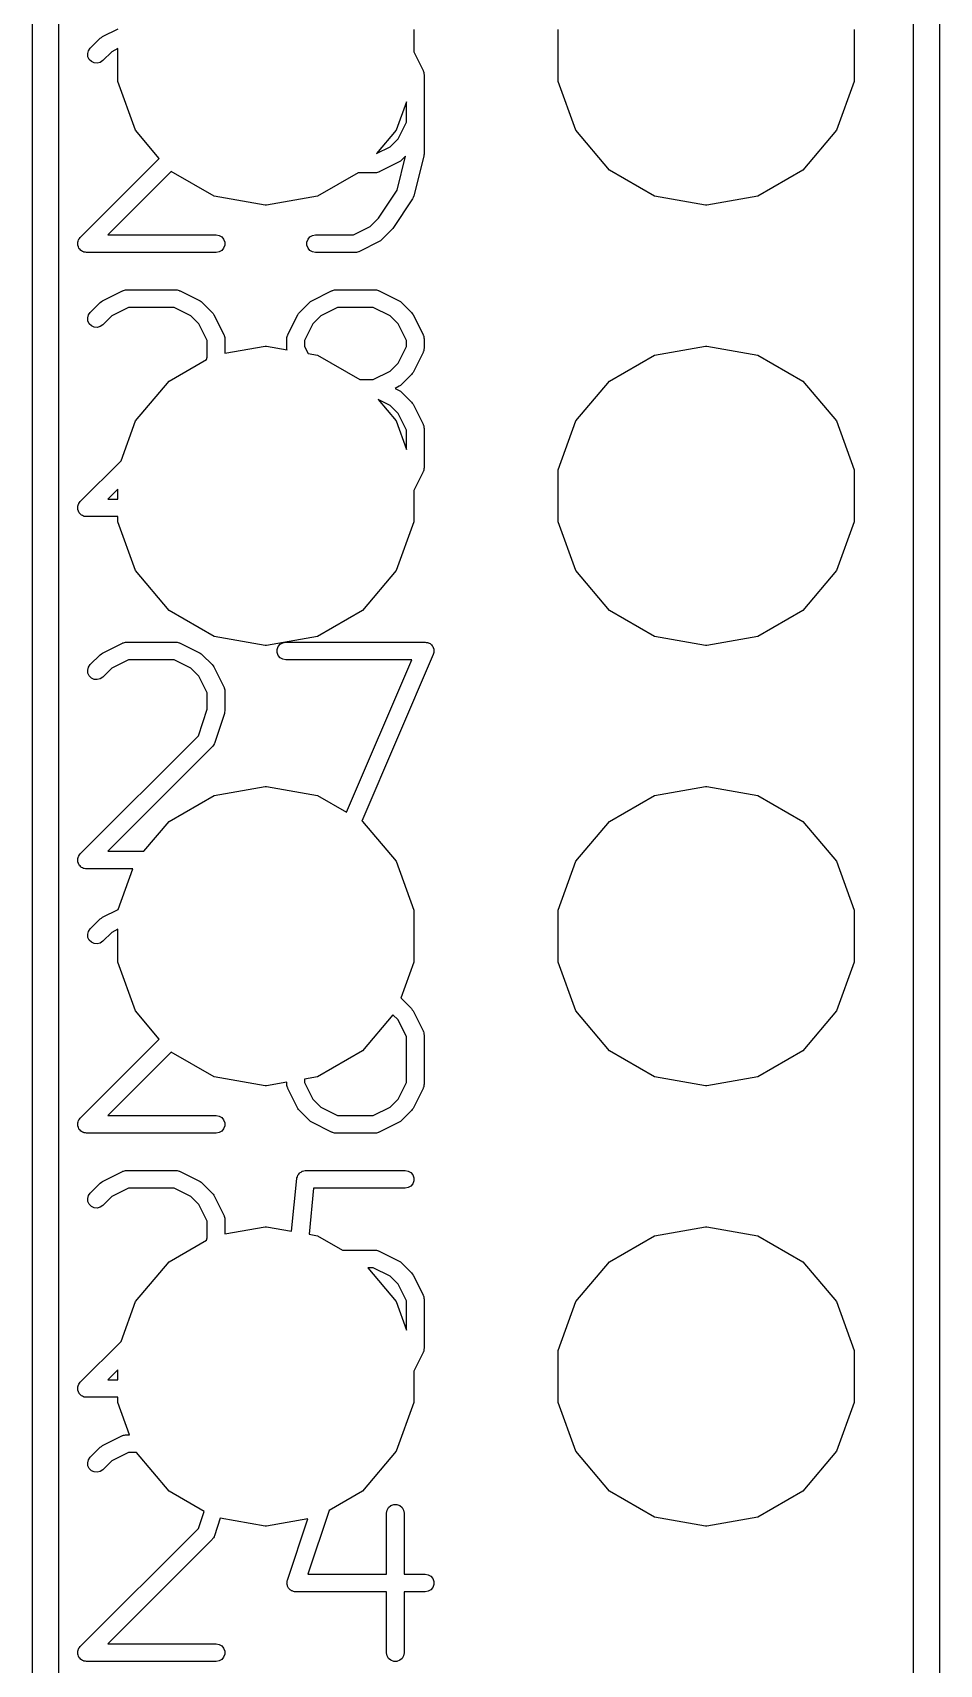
# Model space of a CAD drawing. Extents: x -2.2 to 86.5, y -78.6 to 9.2.
# Drawn here: x 70.79 to 76.02, y -55.51 to -46.1 of the extents above; entities that cross this region are included whole.
import ezdxf

# ---------------------------------------------------------------- set-up
doc = ezdxf.new("R2010")
doc.units = 0
doc.header["$MEASUREMENT"] = 0
doc.layers.add('BLACK', color=7, linetype='CONTINUOUS')

msp = doc.modelspace()

# ---------------------------------------------------------------- linework, layer by layer
at = {"layer": 'Black'}
for p, q in [((76.021, -42.418), (76.021, -62.738)), ((75.871, -62.663), (75.871, -42.493)), ((70.791, -62.738), (70.791, -44.958)), ((70.941, -45.033), (70.941, -62.663)), ((71.1875, -46.1239), (71.194, -46.1191)), ((71.194, -46.1191), (71.2836, -46.0743)), ((72.9898, -46.078), (72.9898, -46.2072)), ((73.8222, -46.378), (73.8222, -46.078)), ((75.5298, -46.078), (75.5298, -46.378)), ((71.1087, -46.2175), (71.1133, -46.2005)), ((71.1133, -46.2005), (71.1234, -46.186)), ((71.1234, -46.186), (71.1808, -46.1286)), ((71.1808, -46.1286), (71.1875, -46.1239)), ((71.2469, -46.2062), (71.1952, -46.2579)), ((71.2822, -46.1886), (71.2469, -46.2062)), ((71.2822, -46.378), (71.2822, -46.1886)), ((72.9898, -46.2072), (73.0432, -46.3141)), ((71.1102, -46.2351), (71.1087, -46.2175)), ((71.1177, -46.2511), (71.1102, -46.2351)), ((71.1302, -46.2636), (71.1177, -46.2511)), ((71.1462, -46.271), (71.1302, -46.2636)), ((71.1637, -46.2726), (71.1462, -46.271)), ((71.1808, -46.268), (71.1637, -46.2726)), ((71.1952, -46.2579), (71.1808, -46.268)), ((71.3848, -46.6598), (71.2822, -46.378)), ((73.0432, -46.3141), (73.0441, -46.3169)), ((73.0441, -46.3169), (73.0455, -46.3195)), ((73.0455, -46.3195), (73.0466, -46.3253)), ((73.0466, -46.3253), (73.0483, -46.331)), ((73.0483, -46.331), (73.0481, -46.334)), ((73.0481, -46.334), (73.0486, -46.3369)), ((73.0486, -46.3369), (73.0486, -46.7965)), ((73.9248, -46.6598), (73.8222, -46.378)), ((75.5298, -46.378), (75.4272, -46.6598)), ((72.947, -46.4955), (72.8872, -46.6598)), ((72.947, -46.6121), (72.947, -46.4955)), ((71.5212, -46.8224), (71.3848, -46.6598)), ((72.8872, -46.6598), (72.7748, -46.7937)), ((72.8986, -46.7089), (72.947, -46.6121)), ((74.1176, -46.8896), (73.9248, -46.6598)), ((75.4272, -46.6598), (75.2344, -46.8896)), ((72.7748, -46.7937), (72.8528, -46.7547)), ((72.8528, -46.7547), (72.8986, -46.7089)), ((71.0659, -47.2776), (71.5212, -46.8224)), ((72.9056, -46.8419), (72.7907, -46.8994)), ((72.8932, -47.0054), (72.9423, -46.8089)), ((72.9121, -46.8371), (72.9056, -46.8419)), ((72.9188, -46.8324), (72.9121, -46.8371)), ((72.9423, -46.8089), (72.9188, -46.8324)), ((73.0471, -46.8088), (72.9896, -47.0386)), ((73.0475, -46.8026), (73.0471, -46.8088)), ((73.0486, -46.7965), (73.0475, -46.8026)), ((71.5903, -46.8969), (71.2245, -47.2627)), ((71.8373, -47.0395), (71.5903, -46.8969)), ((72.6681, -46.9047), (72.4347, -47.0395)), ((72.768, -46.9047), (72.6681, -46.9047)), ((72.7709, -46.9042), (72.768, -46.9047)), ((72.7738, -46.9044), (72.7709, -46.9042)), ((72.7795, -46.9027), (72.7738, -46.9044)), ((72.7854, -46.9017), (72.7795, -46.9027)), ((72.7879, -46.9002), (72.7854, -46.9017)), ((72.7907, -46.8994), (72.7879, -46.9002)), ((74.3773, -47.0395), (74.1176, -46.8896)), ((75.2344, -46.8896), (74.9747, -47.0395)), ((72.1327, -47.0916), (71.8373, -47.0395)), ((72.4347, -47.0395), (72.1393, -47.0916)), ((72.786, -47.1663), (72.8932, -47.0054)), ((72.9826, -47.0545), (72.8677, -47.2268)), ((72.9861, -47.0466), (72.9826, -47.0545)), ((72.9896, -47.0386), (72.9861, -47.0466)), ((74.6727, -47.0916), (74.3773, -47.0395)), ((74.9747, -47.0395), (74.6793, -47.0916)), ((72.1393, -47.0916), (72.1327, -47.0916)), ((74.6793, -47.0916), (74.6727, -47.0916)), ((72.6411, -47.2627), (72.7379, -47.2143)), ((72.7379, -47.2143), (72.786, -47.1663)), ((72.8614, -47.2346), (72.8039, -47.292)), ((72.8642, -47.2305), (72.8614, -47.2346)), ((72.8677, -47.2268), (72.8642, -47.2305)), ((71.0512, -47.3091), (71.0518, -47.307)), ((71.0518, -47.3157), (71.0512, -47.3091)), ((71.0518, -47.3047), (71.0541, -47.2985)), ((71.0518, -47.307), (71.0518, -47.3047)), ((71.0518, -47.3224), (71.0518, -47.3157)), ((71.0526, -47.3245), (71.0518, -47.3224)), ((71.0528, -47.3267), (71.0526, -47.3245)), ((71.0556, -47.3327), (71.0528, -47.3267)), ((71.0541, -47.2985), (71.0558, -47.2921)), ((71.0579, -47.3389), (71.0556, -47.3327)), ((71.0558, -47.2921), (71.0571, -47.2903)), ((71.0571, -47.2903), (71.0579, -47.2881)), ((71.0579, -47.2881), (71.0621, -47.2831)), ((71.0593, -47.3407), (71.0579, -47.3389)), ((71.0602, -47.3427), (71.0593, -47.3407)), ((71.0649, -47.3474), (71.0602, -47.3427)), ((71.0621, -47.2831), (71.0659, -47.2776)), ((71.2245, -47.2627), (71.8487, -47.2627)), ((71.8487, -47.2627), (71.8661, -47.2658)), ((71.8661, -47.2658), (71.8814, -47.2746)), ((71.8814, -47.2746), (71.8927, -47.2881)), ((71.8927, -47.3389), (71.8814, -47.3525)), ((71.8927, -47.2881), (71.8988, -47.3047)), ((71.8988, -47.3224), (71.8927, -47.3389)), ((71.8988, -47.3047), (71.8988, -47.3224)), ((72.3732, -47.3047), (72.3793, -47.2881)), ((72.3732, -47.3224), (72.3732, -47.3047)), ((72.3793, -47.3389), (72.3732, -47.3224)), ((72.3793, -47.2881), (72.3906, -47.2746)), ((72.3906, -47.3525), (72.3793, -47.3389)), ((72.3906, -47.2746), (72.4059, -47.2658)), ((72.4059, -47.2658), (72.4233, -47.2627)), ((72.4233, -47.2627), (72.6411, -47.2627)), ((72.7907, -47.3015), (72.6758, -47.359)), ((72.7972, -47.2967), (72.7907, -47.3015)), ((72.8039, -47.292), (72.7972, -47.2967)), ((71.0692, -47.3525), (71.0649, -47.3474)), ((71.0711, -47.3536), (71.0692, -47.3525)), ((71.0727, -47.3552), (71.0711, -47.3536)), ((71.0787, -47.358), (71.0727, -47.3552)), ((71.0845, -47.3613), (71.0787, -47.358)), ((71.0867, -47.3617), (71.0845, -47.3613)), ((71.0887, -47.3626), (71.0867, -47.3617)), ((71.0953, -47.3632), (71.0887, -47.3626)), ((71.1019, -47.3643), (71.0953, -47.3632)), ((71.8487, -47.3643), (71.1019, -47.3643)), ((71.8661, -47.3613), (71.8487, -47.3643)), ((71.8814, -47.3525), (71.8661, -47.3613)), ((72.4059, -47.3613), (72.3906, -47.3525)), ((72.4233, -47.3643), (72.4059, -47.3613)), ((72.6531, -47.3643), (72.4233, -47.3643)), ((72.656, -47.3638), (72.6531, -47.3643)), ((72.6589, -47.364), (72.656, -47.3638)), ((72.6646, -47.3623), (72.6589, -47.364)), ((72.6704, -47.3613), (72.6646, -47.3623)), ((72.673, -47.3598), (72.6704, -47.3613)), ((72.6758, -47.359), (72.673, -47.3598)), ((71.194, -47.6431), (71.3089, -47.5856)), ((71.3089, -47.5856), (71.3118, -47.5848)), ((71.3118, -47.5848), (71.3143, -47.5833)), ((71.3143, -47.5833), (71.3202, -47.5823)), ((71.3202, -47.5823), (71.3259, -47.5806)), ((71.3259, -47.5806), (71.3288, -47.5808)), ((71.3288, -47.5808), (71.3317, -47.5802)), ((71.3317, -47.5802), (71.6189, -47.5802)), ((71.6189, -47.5802), (71.6218, -47.5808)), ((71.6218, -47.5808), (71.6247, -47.5806)), ((71.6247, -47.5806), (71.6304, -47.5823)), ((71.6304, -47.5823), (71.6363, -47.5833)), ((71.6363, -47.5833), (71.6388, -47.5848)), ((71.6388, -47.5848), (71.6416, -47.5856)), ((71.6416, -47.5856), (71.7566, -47.6431)), ((72.4005, -47.6431), (72.5154, -47.5856)), ((72.5154, -47.5856), (72.5183, -47.5848)), ((72.5183, -47.5848), (72.5208, -47.5833)), ((72.5208, -47.5833), (72.5267, -47.5823)), ((72.5267, -47.5823), (72.5324, -47.5806)), ((72.5324, -47.5806), (72.5353, -47.5808)), ((72.5353, -47.5808), (72.5382, -47.5802)), ((72.5382, -47.5802), (72.768, -47.5802)), ((72.768, -47.5802), (72.7709, -47.5808)), ((72.7709, -47.5808), (72.7738, -47.5806)), ((72.7738, -47.5806), (72.7795, -47.5823)), ((72.7795, -47.5823), (72.7854, -47.5833)), ((72.7854, -47.5833), (72.7879, -47.5848)), ((72.7879, -47.5848), (72.7907, -47.5856)), ((72.7907, -47.5856), (72.9056, -47.6431)), ((71.1133, -47.7245), (71.1234, -47.71)), ((71.1234, -47.71), (71.1808, -47.6526)), ((71.1808, -47.6526), (71.1875, -47.6479)), ((71.1875, -47.6479), (71.194, -47.6431)), ((71.3437, -47.6818), (71.2469, -47.7302)), ((71.6069, -47.6818), (71.3437, -47.6818)), ((71.7037, -47.7302), (71.6069, -47.6818)), ((71.7566, -47.6431), (71.7631, -47.6479)), ((71.7631, -47.6479), (71.7698, -47.6526)), ((71.7698, -47.6526), (71.8272, -47.71)), ((71.8272, -47.71), (71.8319, -47.7167)), ((71.8319, -47.7167), (71.8367, -47.7232)), ((72.3204, -47.7232), (72.3252, -47.7167)), ((72.3252, -47.7167), (72.3299, -47.71)), ((72.3299, -47.71), (72.3873, -47.6526)), ((72.3873, -47.6526), (72.394, -47.6479)), ((72.394, -47.6479), (72.4005, -47.6431)), ((72.5502, -47.6818), (72.4534, -47.7302)), ((72.756, -47.6818), (72.5502, -47.6818)), ((72.8528, -47.7302), (72.756, -47.6818)), ((72.9056, -47.6431), (72.9121, -47.6479)), ((72.9121, -47.6479), (72.9188, -47.6526)), ((72.9188, -47.6526), (72.9763, -47.71)), ((72.9763, -47.71), (72.9809, -47.7167)), ((72.9809, -47.7167), (72.9858, -47.7232)), ((71.1087, -47.7415), (71.1133, -47.7245)), ((71.1102, -47.7591), (71.1087, -47.7415)), ((71.1177, -47.7751), (71.1102, -47.7591)), ((71.1302, -47.7876), (71.1177, -47.7751)), ((71.1462, -47.795), (71.1302, -47.7876)), ((71.1637, -47.7966), (71.1462, -47.795)), ((71.1808, -47.792), (71.1637, -47.7966)), ((71.1952, -47.7819), (71.1808, -47.792)), ((71.2469, -47.7302), (71.1952, -47.7819)), ((71.7495, -47.776), (71.7037, -47.7302)), ((71.7979, -47.8728), (71.7495, -47.776)), ((71.8367, -47.7232), (71.8942, -47.8381)), ((72.2629, -47.8381), (72.3204, -47.7232)), ((72.4076, -47.776), (72.3592, -47.8728)), ((72.4534, -47.7302), (72.4076, -47.776)), ((72.8986, -47.776), (72.8528, -47.7302)), ((72.947, -47.8728), (72.8986, -47.776)), ((72.9858, -47.7232), (73.0432, -47.8381)), ((71.7979, -47.9675), (71.7979, -47.8728)), ((71.8942, -47.8381), (71.895, -47.8409)), ((71.895, -47.8409), (71.8965, -47.8435)), ((71.8965, -47.8435), (71.8975, -47.8493)), ((71.8975, -47.8493), (71.8992, -47.855)), ((71.8992, -47.855), (71.899, -47.858)), ((71.899, -47.858), (71.8995, -47.8609)), ((71.8995, -47.8609), (71.8995, -47.9455)), ((71.8995, -47.9455), (72.1327, -47.9044)), ((72.1327, -47.9044), (72.1393, -47.9044)), ((72.1393, -47.9044), (72.2583, -47.9254)), ((72.2576, -47.8609), (72.2581, -47.858)), ((72.2576, -47.9183), (72.2576, -47.8609)), ((72.2579, -47.855), (72.2596, -47.8493)), ((72.2581, -47.858), (72.2579, -47.855)), ((72.2596, -47.8493), (72.2606, -47.8435)), ((72.2606, -47.8435), (72.2621, -47.8409)), ((72.2621, -47.8409), (72.2629, -47.8381)), ((72.3592, -47.8728), (72.3592, -47.9063)), ((72.3592, -47.9063), (72.3794, -47.9467)), ((72.8986, -48.0031), (72.947, -47.9063)), ((72.947, -47.9063), (72.947, -47.8728)), ((73.0432, -47.8381), (73.0441, -47.8409)), ((73.0441, -47.8409), (73.0455, -47.8435)), ((73.0455, -47.8435), (73.0466, -47.8493)), ((73.0466, -47.8493), (73.0483, -47.855)), ((73.0483, -47.855), (73.0481, -47.858)), ((73.0481, -47.858), (73.0486, -47.8609)), ((73.0486, -47.8609), (73.0486, -47.9183)), ((74.3773, -47.9565), (74.6727, -47.9044)), ((74.6727, -47.9044), (74.6793, -47.9044)), ((74.6793, -47.9044), (74.9747, -47.9565)), ((71.5776, -48.1064), (71.7931, -47.982)), ((71.7931, -47.982), (71.7979, -47.9675)), ((72.2581, -47.9212), (72.2576, -47.9183)), ((72.2579, -47.9241), (72.2581, -47.9212)), ((72.2583, -47.9254), (72.2579, -47.9241)), ((72.3794, -47.9467), (72.4347, -47.9565)), ((72.4347, -47.9565), (72.6786, -48.0973)), ((72.8528, -48.0489), (72.8986, -48.0031)), ((73.0432, -47.941), (72.9858, -48.0559)), ((73.0441, -47.9382), (73.0432, -47.941)), ((73.0455, -47.9357), (73.0441, -47.9382)), ((73.0466, -47.9298), (73.0455, -47.9357)), ((73.0483, -47.9241), (73.0466, -47.9298)), ((73.0486, -47.9183), (73.0481, -47.9212)), ((73.0481, -47.9212), (73.0483, -47.9241)), ((74.1176, -48.1064), (74.3773, -47.9565)), ((74.9747, -47.9565), (75.2344, -48.1064)), ((72.6786, -48.0973), (72.756, -48.0973)), ((72.756, -48.0973), (72.8528, -48.0489)), ((72.9763, -48.0691), (72.9188, -48.1266)), ((72.9809, -48.0625), (72.9763, -48.0691)), ((72.9858, -48.0559), (72.9809, -48.0625)), ((71.3848, -48.3362), (71.5776, -48.1064)), ((72.9056, -48.1361), (72.8816, -48.1481)), ((72.8816, -48.1481), (72.9056, -48.1601)), ((72.9122, -48.1312), (72.9056, -48.1361)), ((72.9056, -48.1601), (72.9122, -48.165)), ((72.9188, -48.1266), (72.9122, -48.1312)), ((72.9122, -48.165), (72.9188, -48.1696)), ((72.9188, -48.1696), (72.9763, -48.2271)), ((73.9248, -48.3362), (74.1176, -48.1064)), ((75.2344, -48.1064), (75.4272, -48.3362)), ((72.8528, -48.2473), (72.7836, -48.2127)), ((72.7836, -48.2127), (72.8872, -48.3362)), ((72.8986, -48.2931), (72.8528, -48.2473)), ((72.9763, -48.2271), (72.9809, -48.2338)), ((72.9809, -48.2338), (72.9858, -48.2403)), ((72.9858, -48.2403), (73.0432, -48.3552)), ((71.3009, -48.5666), (71.3848, -48.3362)), ((72.8872, -48.3362), (72.947, -48.5005)), ((72.947, -48.3899), (72.8986, -48.2931)), ((73.0432, -48.3552), (73.0441, -48.358)), ((73.0441, -48.358), (73.0455, -48.3606)), ((73.0455, -48.3606), (73.0466, -48.3664)), ((73.0466, -48.3664), (73.0483, -48.3721)), ((73.0483, -48.3721), (73.0481, -48.375)), ((73.0481, -48.375), (73.0486, -48.3779)), ((73.0486, -48.3779), (73.0486, -48.6077)), ((73.8222, -48.618), (73.9248, -48.3362)), ((75.4272, -48.3362), (75.5298, -48.618)), ((72.947, -48.5005), (72.947, -48.3899)), ((71.0659, -48.8016), (71.3009, -48.5666)), ((73.0432, -48.6305), (72.9898, -48.7373)), ((73.0441, -48.6276), (73.0432, -48.6305)), ((73.0455, -48.6251), (73.0441, -48.6276)), ((73.0466, -48.6193), (73.0455, -48.6251)), ((73.0483, -48.6135), (73.0466, -48.6193)), ((73.0486, -48.6077), (73.0481, -48.6106)), ((73.0481, -48.6106), (73.0483, -48.6135)), ((73.8222, -48.918), (73.8222, -48.618)), ((75.5298, -48.618), (75.5298, -48.918)), ((71.2822, -48.729), (71.2245, -48.7867)), ((71.2822, -48.7867), (71.2822, -48.729)), ((72.9898, -48.7373), (72.9898, -48.918)), ((71.0512, -48.8331), (71.0518, -48.831)), ((71.0518, -48.8397), (71.0512, -48.8331)), ((71.0518, -48.8287), (71.0541, -48.8225)), ((71.0518, -48.831), (71.0518, -48.8287)), ((71.0518, -48.8464), (71.0518, -48.8397)), ((71.0526, -48.8485), (71.0518, -48.8464)), ((71.0528, -48.8507), (71.0526, -48.8485)), ((71.0556, -48.8567), (71.0528, -48.8507)), ((71.0541, -48.8225), (71.0558, -48.8161)), ((71.0558, -48.8161), (71.0571, -48.8143)), ((71.0571, -48.8143), (71.0579, -48.8121)), ((71.0579, -48.8121), (71.0621, -48.8071)), ((71.0621, -48.8071), (71.0659, -48.8016)), ((71.2245, -48.7867), (71.2822, -48.7867)), ((71.0579, -48.8629), (71.0556, -48.8567)), ((71.0593, -48.8647), (71.0579, -48.8629)), ((71.0602, -48.8667), (71.0593, -48.8647)), ((71.0649, -48.8714), (71.0602, -48.8667)), ((71.0692, -48.8765), (71.0649, -48.8714)), ((71.0711, -48.8776), (71.0692, -48.8765)), ((71.0727, -48.8792), (71.0711, -48.8776)), ((71.0787, -48.882), (71.0727, -48.8792)), ((71.0845, -48.8853), (71.0787, -48.882)), ((71.0867, -48.8857), (71.0845, -48.8853)), ((71.0887, -48.8866), (71.0867, -48.8857)), ((71.0953, -48.8872), (71.0887, -48.8866)), ((71.1019, -48.8883), (71.0953, -48.8872)), ((71.2822, -48.8883), (71.1019, -48.8883)), ((71.2822, -48.918), (71.2822, -48.8883)), ((71.3848, -49.1998), (71.2822, -48.918)), ((72.9898, -48.918), (72.8872, -49.1998)), ((73.9248, -49.1998), (73.8222, -48.918)), ((75.5298, -48.918), (75.4272, -49.1998)), ((71.5776, -49.4296), (71.3848, -49.1998)), ((72.8872, -49.1998), (72.6944, -49.4296)), ((74.1176, -49.4296), (73.9248, -49.1998)), ((75.4272, -49.1998), (75.2344, -49.4296)), ((71.8373, -49.5795), (71.5776, -49.4296)), ((72.6944, -49.4296), (72.4347, -49.5795)), ((74.3773, -49.5795), (74.1176, -49.4296)), ((75.2344, -49.4296), (74.9747, -49.5795)), ((72.1327, -49.6316), (71.8373, -49.5795)), ((72.4347, -49.5795), (72.1393, -49.6316)), ((74.6727, -49.6316), (74.3773, -49.5795)), ((74.9747, -49.5795), (74.6793, -49.6316)), ((71.1234, -49.742), (71.1808, -49.6846)), ((71.1808, -49.6846), (71.1875, -49.6799)), ((71.1875, -49.6799), (71.194, -49.6751)), ((71.194, -49.6751), (71.3089, -49.6176)), ((71.3089, -49.6176), (71.3118, -49.6168)), ((71.3118, -49.6168), (71.3143, -49.6153)), ((71.3143, -49.6153), (71.3202, -49.6143)), ((71.3202, -49.6143), (71.3259, -49.6126)), ((71.3259, -49.6126), (71.3288, -49.6128)), ((71.3288, -49.6128), (71.3317, -49.6122)), ((71.3317, -49.6122), (71.6189, -49.6122)), ((71.6189, -49.6122), (71.6218, -49.6128)), ((71.6218, -49.6128), (71.6247, -49.6126)), ((71.6247, -49.6126), (71.6304, -49.6143)), ((71.6304, -49.6143), (71.6363, -49.6153)), ((71.6363, -49.6153), (71.6388, -49.6168)), ((71.6388, -49.6168), (71.6416, -49.6176)), ((71.6416, -49.6176), (71.7566, -49.6751)), ((71.7566, -49.6751), (71.7631, -49.6799)), ((71.7631, -49.6799), (71.7698, -49.6846)), ((71.7698, -49.6846), (71.8272, -49.742)), ((72.1393, -49.6316), (72.1327, -49.6316)), ((72.2009, -49.6542), (72.2069, -49.6376)), ((72.2009, -49.6719), (72.2009, -49.6542)), ((72.2069, -49.6884), (72.2009, -49.6719)), ((72.2069, -49.6376), (72.2183, -49.6241)), ((72.2183, -49.702), (72.2069, -49.6884)), ((72.2183, -49.6241), (72.2335, -49.6153)), ((72.2335, -49.6153), (72.2509, -49.6122)), ((72.2509, -49.6122), (73.0552, -49.6122)), ((73.1019, -49.6831), (72.6901, -50.644)), ((73.0552, -49.6122), (73.061, -49.6133)), ((73.061, -49.6133), (73.0668, -49.6136)), ((73.0668, -49.6136), (73.0696, -49.6148)), ((73.0696, -49.6148), (73.0726, -49.6153)), ((73.0726, -49.6153), (73.0777, -49.6182)), ((73.0777, -49.6182), (73.0831, -49.6205)), ((73.0831, -49.6205), (73.0853, -49.6226)), ((73.0853, -49.6226), (73.0879, -49.6241)), ((73.0879, -49.6241), (73.0917, -49.6286)), ((73.0917, -49.6286), (73.0959, -49.6326)), ((73.0959, -49.6326), (73.0973, -49.6353)), ((73.0973, -49.6353), (73.0992, -49.6376)), ((73.0992, -49.6376), (73.1012, -49.6431)), ((73.1012, -49.6431), (73.1039, -49.6484)), ((73.1033, -49.6774), (73.1019, -49.6831)), ((73.1053, -49.6719), (73.1033, -49.6774)), ((73.1039, -49.6484), (73.1042, -49.6514)), ((73.1042, -49.6514), (73.1053, -49.6542)), ((73.1053, -49.6542), (73.1053, -49.6601)), ((73.1053, -49.6601), (73.106, -49.6659)), ((73.106, -49.6659), (73.1053, -49.6688)), ((73.1053, -49.6688), (73.1053, -49.6719)), ((74.6793, -49.6316), (74.6727, -49.6316)), ((71.1087, -49.7735), (71.1133, -49.7565)), ((71.1102, -49.7911), (71.1087, -49.7735)), ((71.1177, -49.8071), (71.1102, -49.7911)), ((71.1133, -49.7565), (71.1234, -49.742)), ((71.2469, -49.7622), (71.1952, -49.8139)), ((71.3437, -49.7138), (71.2469, -49.7622)), ((71.6069, -49.7138), (71.3437, -49.7138)), ((71.7037, -49.7622), (71.6069, -49.7138)), ((71.7495, -49.808), (71.7037, -49.7622)), ((71.8272, -49.742), (71.8319, -49.7487)), ((71.8319, -49.7487), (71.8367, -49.7552)), ((71.8367, -49.7552), (71.8942, -49.8701)), ((72.2335, -49.7108), (72.2183, -49.702)), ((72.2509, -49.7138), (72.2335, -49.7108)), ((72.9782, -49.7138), (72.2509, -49.7138)), ((72.6015, -50.5928), (72.9782, -49.7138)), ((71.1302, -49.8196), (71.1177, -49.8071)), ((71.1462, -49.827), (71.1302, -49.8196)), ((71.1637, -49.8286), (71.1462, -49.827)), ((71.1808, -49.824), (71.1637, -49.8286)), ((71.1952, -49.8139), (71.1808, -49.824)), ((71.7979, -49.9048), (71.7495, -49.808)), ((71.8942, -49.8701), (71.895, -49.8729)), ((71.895, -49.8729), (71.8965, -49.8755)), ((71.8965, -49.8755), (71.8975, -49.8813)), ((71.8975, -49.8813), (71.8992, -49.887)), ((71.7979, -49.9995), (71.7979, -49.9048)), ((71.8992, -49.887), (71.899, -49.89)), ((71.899, -49.89), (71.8995, -49.8929)), ((71.8995, -49.8929), (71.8995, -50.0078)), ((71.7469, -50.1527), (71.7979, -49.9995)), ((71.8969, -50.0238), (71.8395, -50.1962)), ((71.8981, -50.0158), (71.8969, -50.0238)), ((71.8995, -50.0078), (71.8981, -50.0158)), ((71.0659, -50.8336), (71.7469, -50.1527)), ((71.8272, -50.216), (71.2245, -50.8187)), ((71.8289, -50.2136), (71.8272, -50.216)), ((71.8311, -50.2117), (71.8289, -50.2136)), ((71.8339, -50.2065), (71.8311, -50.2117)), ((71.8373, -50.2016), (71.8339, -50.2065)), ((71.8381, -50.1988), (71.8373, -50.2016)), ((71.8395, -50.1962), (71.8381, -50.1988)), ((71.8373, -50.4965), (72.1327, -50.4444)), ((72.1327, -50.4444), (72.1393, -50.4444)), ((72.1393, -50.4444), (72.4347, -50.4965)), ((74.3773, -50.4965), (74.6727, -50.4444)), ((74.6727, -50.4444), (74.6793, -50.4444)), ((74.6793, -50.4444), (74.9747, -50.4965)), ((71.5776, -50.6464), (71.8373, -50.4965)), ((72.4347, -50.4965), (72.6015, -50.5928)), ((74.1176, -50.6464), (74.3773, -50.4965)), ((74.9747, -50.4965), (75.2344, -50.6464)), ((71.433, -50.8187), (71.5776, -50.6464)), ((72.6901, -50.644), (72.6944, -50.6464)), ((72.6944, -50.6464), (72.8872, -50.8762)), ((73.9248, -50.8762), (74.1176, -50.6464)), ((75.2344, -50.6464), (75.4272, -50.8762)), ((71.2245, -50.8187), (71.433, -50.8187)), ((71.0512, -50.8651), (71.0518, -50.863)), ((71.0518, -50.8717), (71.0512, -50.8651)), ((71.0518, -50.8607), (71.0541, -50.8545)), ((71.0518, -50.863), (71.0518, -50.8607)), ((71.0518, -50.8784), (71.0518, -50.8717)), ((71.0526, -50.8805), (71.0518, -50.8784)), ((71.0528, -50.8827), (71.0526, -50.8805)), ((71.0556, -50.8887), (71.0528, -50.8827)), ((71.0541, -50.8545), (71.0558, -50.8481)), ((71.0579, -50.8949), (71.0556, -50.8887)), ((71.0558, -50.8481), (71.0571, -50.8463)), ((71.0571, -50.8463), (71.0579, -50.8441)), ((71.0579, -50.8441), (71.0621, -50.8391)), ((71.0593, -50.8967), (71.0579, -50.8949)), ((71.0602, -50.8987), (71.0593, -50.8967)), ((71.0649, -50.9034), (71.0602, -50.8987)), ((71.0621, -50.8391), (71.0659, -50.8336)), ((71.0692, -50.9085), (71.0649, -50.9034)), ((71.0711, -50.9096), (71.0692, -50.9085)), ((71.0727, -50.9112), (71.0711, -50.9096)), ((71.0787, -50.914), (71.0727, -50.9112)), ((71.0845, -50.9173), (71.0787, -50.914)), ((71.0867, -50.9177), (71.0845, -50.9173)), ((71.0887, -50.9186), (71.0867, -50.9177)), ((71.0953, -50.9192), (71.0887, -50.9186)), ((71.1019, -50.9203), (71.0953, -50.9192)), ((71.3687, -50.9203), (71.1019, -50.9203)), ((71.2836, -51.1543), (71.3687, -50.9203)), ((72.8872, -50.8762), (72.9898, -51.158)), ((73.8222, -51.158), (73.9248, -50.8762)), ((75.4272, -50.8762), (75.5298, -51.158)), ((71.1808, -51.2086), (71.1875, -51.2039)), ((71.1875, -51.2039), (71.194, -51.1991)), ((71.194, -51.1991), (71.2836, -51.1543)), ((72.9898, -51.158), (72.9898, -51.458)), ((73.8222, -51.458), (73.8222, -51.158)), ((75.5298, -51.158), (75.5298, -51.458)), ((71.1087, -51.2975), (71.1133, -51.2805)), ((71.1102, -51.3151), (71.1087, -51.2975)), ((71.1133, -51.2805), (71.1234, -51.266)), ((71.1234, -51.266), (71.1808, -51.2086)), ((71.2469, -51.2862), (71.1952, -51.3379)), ((71.2822, -51.2686), (71.2469, -51.2862)), ((71.2822, -51.458), (71.2822, -51.2686)), ((71.1177, -51.3311), (71.1102, -51.3151)), ((71.1302, -51.3436), (71.1177, -51.3311)), ((71.1462, -51.351), (71.1302, -51.3436)), ((71.1637, -51.3526), (71.1462, -51.351)), ((71.1808, -51.348), (71.1637, -51.3526)), ((71.1952, -51.3379), (71.1808, -51.348)), ((71.3848, -51.7398), (71.2822, -51.458)), ((72.9898, -51.458), (72.9144, -51.6651)), ((73.9248, -51.7398), (73.8222, -51.458)), ((75.5298, -51.458), (75.4272, -51.7398)), ((72.9144, -51.6651), (72.9188, -51.6682)), ((72.9188, -51.6682), (72.9763, -51.7256)), ((71.5212, -51.9024), (71.3848, -51.7398)), ((72.8687, -51.7618), (72.6944, -51.9696)), ((72.8986, -51.7917), (72.8687, -51.7618)), ((72.9763, -51.7256), (72.9809, -51.7323)), ((72.9809, -51.7323), (72.9858, -51.7389)), ((72.9858, -51.7389), (73.0432, -51.8538)), ((74.1176, -51.9696), (73.9248, -51.7398)), ((75.4272, -51.7398), (75.2344, -51.9696)), ((72.947, -51.8885), (72.8986, -51.7917)), ((73.0432, -51.8538), (73.0441, -51.8566)), ((73.0441, -51.8566), (73.0455, -51.8591)), ((73.0455, -51.8591), (73.0466, -51.865)), ((71.0659, -52.3576), (71.5212, -51.9024)), ((72.947, -52.1517), (72.947, -51.8885)), ((73.0466, -51.865), (73.0483, -51.8707)), ((73.0483, -51.8707), (73.0481, -51.8736)), ((73.0481, -51.8736), (73.0486, -51.8765)), ((73.0486, -51.8765), (73.0486, -52.1637)), ((71.5903, -51.9769), (71.2245, -52.3427)), ((71.8373, -52.1195), (71.5903, -51.9769)), ((72.6944, -51.9696), (72.4347, -52.1195)), ((74.3773, -52.1195), (74.1176, -51.9696)), ((75.2344, -51.9696), (74.9747, -52.1195)), ((72.1327, -52.1716), (71.8373, -52.1195)), ((72.4347, -52.1195), (72.3592, -52.1328)), ((72.3592, -52.1328), (72.3592, -52.1517)), ((74.6727, -52.1716), (74.3773, -52.1195)), ((74.9747, -52.1195), (74.6793, -52.1716)), ((72.1393, -52.1716), (72.1327, -52.1716)), ((72.2576, -52.1507), (72.1393, -52.1716)), ((72.2576, -52.1637), (72.2576, -52.1507)), ((72.2581, -52.1666), (72.2576, -52.1637)), ((72.2579, -52.1695), (72.2581, -52.1666)), ((72.2596, -52.1753), (72.2579, -52.1695)), ((72.2606, -52.1811), (72.2596, -52.1753)), ((72.2621, -52.1836), (72.2606, -52.1811)), ((72.2629, -52.1865), (72.2621, -52.1836)), ((72.3204, -52.3014), (72.2629, -52.1865)), ((72.3592, -52.1517), (72.4076, -52.2486)), ((72.8986, -52.2486), (72.947, -52.1517)), ((73.0432, -52.1865), (72.9858, -52.3014)), ((73.0441, -52.1836), (73.0432, -52.1865)), ((73.0455, -52.1811), (73.0441, -52.1836)), ((73.0466, -52.1753), (73.0455, -52.1811)), ((73.0483, -52.1695), (73.0466, -52.1753)), ((73.0486, -52.1637), (73.0481, -52.1666)), ((73.0481, -52.1666), (73.0483, -52.1695)), ((74.6793, -52.1716), (74.6727, -52.1716)), ((72.3252, -52.3079), (72.3204, -52.3014)), ((72.3299, -52.3146), (72.3252, -52.3079)), ((72.3873, -52.372), (72.3299, -52.3146)), ((72.4076, -52.2486), (72.4534, -52.2943)), ((72.4534, -52.2943), (72.5502, -52.3427)), ((72.756, -52.3427), (72.8528, -52.2943)), ((72.8528, -52.2943), (72.8986, -52.2486)), ((72.9763, -52.3146), (72.9188, -52.372)), ((72.9809, -52.3079), (72.9763, -52.3146)), ((72.9858, -52.3014), (72.9809, -52.3079)), ((71.0512, -52.3891), (71.0518, -52.387)), ((71.0518, -52.3957), (71.0512, -52.3891)), ((71.0518, -52.3847), (71.0541, -52.3785)), ((71.0518, -52.387), (71.0518, -52.3847)), ((71.0518, -52.4024), (71.0518, -52.3957)), ((71.0526, -52.4045), (71.0518, -52.4024)), ((71.0528, -52.4067), (71.0526, -52.4045)), ((71.0556, -52.4127), (71.0528, -52.4067)), ((71.0541, -52.3785), (71.0558, -52.3721)), ((71.0579, -52.4189), (71.0556, -52.4127)), ((71.0558, -52.3721), (71.0571, -52.3703)), ((71.0571, -52.3703), (71.0579, -52.3681)), ((71.0579, -52.3681), (71.0621, -52.3631)), ((71.0593, -52.4207), (71.0579, -52.4189)), ((71.0602, -52.4227), (71.0593, -52.4207)), ((71.0649, -52.4274), (71.0602, -52.4227)), ((71.0621, -52.3631), (71.0659, -52.3576)), ((71.0692, -52.4325), (71.0649, -52.4274)), ((71.2245, -52.3427), (71.8487, -52.3427)), ((71.8487, -52.3427), (71.8661, -52.3458)), ((71.8661, -52.3458), (71.8814, -52.3546)), ((71.8814, -52.3546), (71.8927, -52.3681)), ((71.8927, -52.4189), (71.8814, -52.4325)), ((71.8927, -52.3681), (71.8988, -52.3847)), ((71.8988, -52.4024), (71.8927, -52.4189)), ((71.8988, -52.3847), (71.8988, -52.4024)), ((72.394, -52.3767), (72.3873, -52.372)), ((72.4005, -52.3815), (72.394, -52.3767)), ((72.5154, -52.439), (72.4005, -52.3815)), ((72.5502, -52.3427), (72.756, -52.3427)), ((72.9056, -52.3815), (72.7907, -52.439)), ((72.9121, -52.3767), (72.9056, -52.3815)), ((72.9188, -52.372), (72.9121, -52.3767)), ((71.0711, -52.4336), (71.0692, -52.4325)), ((71.0727, -52.4352), (71.0711, -52.4336)), ((71.0787, -52.438), (71.0727, -52.4352)), ((71.0845, -52.4413), (71.0787, -52.438)), ((71.0867, -52.4417), (71.0845, -52.4413)), ((71.0887, -52.4426), (71.0867, -52.4417)), ((71.0953, -52.4432), (71.0887, -52.4426)), ((71.1019, -52.4443), (71.0953, -52.4432)), ((71.8487, -52.4443), (71.1019, -52.4443)), ((71.8661, -52.4413), (71.8487, -52.4443)), ((71.8814, -52.4325), (71.8661, -52.4413)), ((72.5183, -52.4398), (72.5154, -52.439)), ((72.5208, -52.4413), (72.5183, -52.4398)), ((72.5267, -52.4423), (72.5208, -52.4413)), ((72.5324, -52.444), (72.5267, -52.4423)), ((72.5353, -52.4438), (72.5324, -52.444)), ((72.5382, -52.4443), (72.5353, -52.4438)), ((72.768, -52.4443), (72.5382, -52.4443)), ((72.7709, -52.4438), (72.768, -52.4443)), ((72.7738, -52.444), (72.7709, -52.4438)), ((72.7795, -52.4423), (72.7738, -52.444)), ((72.7854, -52.4413), (72.7795, -52.4423)), ((72.7879, -52.4398), (72.7854, -52.4413)), ((72.7907, -52.439), (72.7879, -52.4398)), ((71.194, -52.7231), (71.3089, -52.6656)), ((71.3089, -52.6656), (71.3118, -52.6648)), ((71.3118, -52.6648), (71.3143, -52.6633)), ((71.3143, -52.6633), (71.3202, -52.6623)), ((71.3202, -52.6623), (71.3259, -52.6606)), ((71.3259, -52.6606), (71.3288, -52.6608)), ((71.3288, -52.6608), (71.3317, -52.6602)), ((71.3317, -52.6602), (71.6189, -52.6602)), ((71.6189, -52.6602), (71.6218, -52.6608)), ((71.6218, -52.6608), (71.6247, -52.6606)), ((71.6247, -52.6606), (71.6304, -52.6623)), ((71.6304, -52.6623), (71.6363, -52.6633)), ((71.6363, -52.6633), (71.6388, -52.6648)), ((71.6388, -52.6648), (71.6416, -52.6656)), ((71.6416, -52.6656), (71.7566, -52.7231)), ((72.2849, -53.0101), (72.3153, -52.706)), ((72.3153, -52.706), (72.3158, -52.7041)), ((72.3158, -52.7022), (72.3182, -52.6957)), ((72.3158, -52.7041), (72.3158, -52.7022)), ((72.3182, -52.6957), (72.32, -52.689)), ((72.32, -52.689), (72.3212, -52.6875)), ((72.3212, -52.6875), (72.3218, -52.6856)), ((72.3218, -52.6856), (72.3263, -52.6803)), ((72.3263, -52.6803), (72.3303, -52.6747)), ((72.3303, -52.6747), (72.3319, -52.6736)), ((72.3319, -52.6736), (72.3332, -52.6721)), ((72.3332, -52.6721), (72.3392, -52.6687)), ((72.3392, -52.6687), (72.3449, -52.6647)), ((72.3449, -52.6647), (72.3468, -52.6643)), ((72.3468, -52.6643), (72.3484, -52.6633)), ((72.3484, -52.6633), (72.3553, -52.6621)), ((72.3553, -52.6621), (72.362, -52.6604)), ((72.362, -52.6604), (72.3639, -52.6606)), ((72.3639, -52.6606), (72.3658, -52.6602)), ((72.3658, -52.6602), (72.9403, -52.6602)), ((72.9403, -52.6602), (72.9577, -52.6633)), ((72.9577, -52.6633), (72.973, -52.6721)), ((72.973, -52.6721), (72.9843, -52.6856)), ((72.9843, -52.6856), (72.9904, -52.7022)), ((72.9904, -52.7022), (72.9904, -52.7199)), ((71.1087, -52.8215), (71.1133, -52.8045)), ((71.1133, -52.8045), (71.1234, -52.79)), ((71.1234, -52.79), (71.1808, -52.7326)), ((71.1808, -52.7326), (71.1875, -52.7279)), ((71.1875, -52.7279), (71.194, -52.7231)), ((71.3437, -52.7618), (71.2469, -52.8102)), ((71.6069, -52.7618), (71.3437, -52.7618)), ((71.7037, -52.8102), (71.6069, -52.7618)), ((71.7566, -52.7231), (71.7631, -52.7279)), ((71.7631, -52.7279), (71.7698, -52.7326)), ((71.7698, -52.7326), (71.8272, -52.79)), ((71.8272, -52.79), (71.8319, -52.7967)), ((71.8319, -52.7967), (71.8367, -52.8032)), ((71.8367, -52.8032), (71.8942, -52.9181)), ((72.4118, -52.7618), (72.3852, -53.0278)), ((72.9403, -52.7618), (72.4118, -52.7618)), ((72.9577, -52.7588), (72.9403, -52.7618)), ((72.973, -52.75), (72.9577, -52.7588)), ((72.9843, -52.7364), (72.973, -52.75)), ((72.9904, -52.7199), (72.9843, -52.7364)), ((71.1102, -52.8391), (71.1087, -52.8215)), ((71.1177, -52.8551), (71.1102, -52.8391)), ((71.1302, -52.8676), (71.1177, -52.8551)), ((71.1462, -52.875), (71.1302, -52.8676)), ((71.1637, -52.8766), (71.1462, -52.875)), ((71.1808, -52.872), (71.1637, -52.8766)), ((71.1952, -52.8619), (71.1808, -52.872)), ((71.2469, -52.8102), (71.1952, -52.8619)), ((71.7495, -52.856), (71.7037, -52.8102)), ((71.7979, -52.9528), (71.7495, -52.856)), ((71.7979, -53.0475), (71.7979, -52.9528)), ((71.8942, -52.9181), (71.895, -52.9209)), ((71.895, -52.9209), (71.8965, -52.9235)), ((71.8965, -52.9235), (71.8975, -52.9293)), ((71.8975, -52.9293), (71.8992, -52.935)), ((71.8992, -52.935), (71.899, -52.938)), ((71.899, -52.938), (71.8995, -52.9409)), ((71.8995, -52.9409), (71.8995, -53.0255)), ((71.8995, -53.0255), (72.1327, -52.9844)), ((72.1327, -52.9844), (72.1393, -52.9844)), ((72.1393, -52.9844), (72.2849, -53.0101)), ((74.3773, -53.0365), (74.6727, -52.9844)), ((74.6727, -52.9844), (74.6793, -52.9844)), ((74.6793, -52.9844), (74.9747, -53.0365)), ((71.5776, -53.1864), (71.7931, -53.062)), ((71.7931, -53.062), (71.7979, -53.0475)), ((72.3852, -53.0278), (72.4347, -53.0365)), ((72.4347, -53.0365), (72.5791, -53.1199)), ((74.1176, -53.1864), (74.3773, -53.0365)), ((74.9747, -53.0365), (75.2344, -53.1864)), ((72.5791, -53.1199), (72.768, -53.1199)), ((72.768, -53.1199), (72.7709, -53.1204)), ((72.7709, -53.1204), (72.7738, -53.1202)), ((72.7738, -53.1202), (72.7795, -53.1219)), ((72.7795, -53.1219), (72.7854, -53.1229)), ((72.7854, -53.1229), (72.7879, -53.1244)), ((72.7879, -53.1244), (72.7907, -53.1252)), ((72.7907, -53.1252), (72.9056, -53.1827)), ((71.3848, -53.4162), (71.5776, -53.1864)), ((72.7238, -53.2215), (72.8872, -53.4162)), ((72.756, -53.2215), (72.7238, -53.2215)), ((72.8528, -53.2699), (72.756, -53.2215)), ((72.8986, -53.3157), (72.8528, -53.2699)), ((72.9056, -53.1827), (72.9121, -53.1875)), ((72.9121, -53.1875), (72.9188, -53.1922)), ((72.9188, -53.1922), (72.9763, -53.2496)), ((72.9763, -53.2496), (72.9809, -53.2563)), ((72.9809, -53.2563), (72.9858, -53.2629)), ((72.9858, -53.2629), (73.0432, -53.3778)), ((73.9248, -53.4162), (74.1176, -53.1864)), ((75.2344, -53.1864), (75.4272, -53.4162)), ((72.947, -53.4125), (72.8986, -53.3157)), ((71.3009, -53.6466), (71.3848, -53.4162)), ((72.8872, -53.4162), (72.947, -53.5805)), ((72.947, -53.5805), (72.947, -53.4125)), ((73.0432, -53.3778), (73.0441, -53.3806)), ((73.0441, -53.3806), (73.0455, -53.3831)), ((73.0455, -53.3831), (73.0466, -53.389)), ((73.0466, -53.389), (73.0483, -53.3947)), ((73.0483, -53.3947), (73.0481, -53.3976)), ((73.0481, -53.3976), (73.0486, -53.4005)), ((73.0486, -53.4005), (73.0486, -53.6877)), ((73.8222, -53.698), (73.9248, -53.4162)), ((75.4272, -53.4162), (75.5298, -53.698)), ((71.0659, -53.8816), (71.3009, -53.6466)), ((73.0432, -53.7105), (72.9898, -53.8173)), ((73.0441, -53.7076), (73.0432, -53.7105)), ((73.0455, -53.7051), (73.0441, -53.7076)), ((73.0466, -53.6993), (73.0455, -53.7051)), ((73.0483, -53.6935), (73.0466, -53.6993)), ((73.0486, -53.6877), (73.0481, -53.6906)), ((73.0481, -53.6906), (73.0483, -53.6935)), ((73.8222, -53.998), (73.8222, -53.698)), ((75.5298, -53.698), (75.5298, -53.998)), ((71.2822, -53.809), (71.2245, -53.8667)), ((71.2822, -53.8667), (71.2822, -53.809)), ((72.9898, -53.8173), (72.9898, -53.998)), ((71.0512, -53.9131), (71.0518, -53.911)), ((71.0518, -53.9197), (71.0512, -53.9131)), ((71.0518, -53.9087), (71.0541, -53.9025)), ((71.0518, -53.911), (71.0518, -53.9087)), ((71.0518, -53.9264), (71.0518, -53.9197)), ((71.0526, -53.9285), (71.0518, -53.9264)), ((71.0528, -53.9307), (71.0526, -53.9285)), ((71.0556, -53.9367), (71.0528, -53.9307)), ((71.0541, -53.9025), (71.0558, -53.8961)), ((71.0558, -53.8961), (71.0571, -53.8943)), ((71.0571, -53.8943), (71.0579, -53.8921)), ((71.0579, -53.8921), (71.0621, -53.8871)), ((71.0621, -53.8871), (71.0659, -53.8816)), ((71.2245, -53.8667), (71.2822, -53.8667)), ((71.0579, -53.9429), (71.0556, -53.9367)), ((71.0593, -53.9447), (71.0579, -53.9429)), ((71.0602, -53.9467), (71.0593, -53.9447)), ((71.0649, -53.9514), (71.0602, -53.9467)), ((71.0692, -53.9565), (71.0649, -53.9514)), ((71.0711, -53.9576), (71.0692, -53.9565)), ((71.0727, -53.9592), (71.0711, -53.9576)), ((71.0787, -53.962), (71.0727, -53.9592)), ((71.0845, -53.9653), (71.0787, -53.962)), ((71.0867, -53.9657), (71.0845, -53.9653)), ((71.0887, -53.9666), (71.0867, -53.9657)), ((71.0953, -53.9672), (71.0887, -53.9666)), ((71.1019, -53.9683), (71.0953, -53.9672)), ((71.2822, -53.9683), (71.1019, -53.9683)), ((71.2822, -53.998), (71.2822, -53.9683)), ((71.35, -54.1842), (71.2822, -53.998)), ((72.9898, -53.998), (72.8872, -54.2798)), ((73.9248, -54.2798), (73.8222, -53.998)), ((75.5298, -53.998), (75.4272, -54.2798)), ((71.194, -54.2471), (71.3089, -54.1896)), ((71.3089, -54.1896), (71.3118, -54.1888)), ((71.3118, -54.1888), (71.3143, -54.1873)), ((71.3143, -54.1873), (71.3202, -54.1863)), ((71.3202, -54.1863), (71.3259, -54.1846)), ((71.3259, -54.1846), (71.3288, -54.1848)), ((71.3288, -54.1848), (71.3317, -54.1842)), ((71.3317, -54.1842), (71.35, -54.1842)), ((71.1234, -54.314), (71.1808, -54.2566)), ((71.1808, -54.2566), (71.1875, -54.2519)), ((71.1875, -54.2519), (71.194, -54.2471)), ((71.3437, -54.2858), (71.2469, -54.3342)), ((71.3899, -54.2858), (71.3437, -54.2858)), ((71.5776, -54.5096), (71.3899, -54.2858)), ((72.8872, -54.2798), (72.6944, -54.5096)), ((74.1176, -54.5096), (73.9248, -54.2798)), ((75.4272, -54.2798), (75.2344, -54.5096)), ((71.1087, -54.3455), (71.1133, -54.3285)), ((71.1102, -54.3631), (71.1087, -54.3455)), ((71.1177, -54.3791), (71.1102, -54.3631)), ((71.1133, -54.3285), (71.1234, -54.314)), ((71.1302, -54.3916), (71.1177, -54.3791)), ((71.1462, -54.399), (71.1302, -54.3916)), ((71.1637, -54.4006), (71.1462, -54.399)), ((71.1808, -54.396), (71.1637, -54.4006)), ((71.1952, -54.3859), (71.1808, -54.396)), ((71.2469, -54.3342), (71.1952, -54.3859)), ((71.7797, -54.6262), (71.5776, -54.5096)), ((72.6944, -54.5096), (72.5014, -54.621)), ((72.8575, -54.5932), (72.8741, -54.5872)), ((72.8741, -54.5872), (72.8917, -54.5872)), ((72.8917, -54.5872), (72.9083, -54.5932)), ((74.3773, -54.6595), (74.1176, -54.5096)), ((75.2344, -54.5096), (74.9747, -54.6595)), ((71.7469, -54.7247), (71.7797, -54.6262)), ((71.8736, -54.6659), (71.8395, -54.7682)), ((72.1327, -54.7116), (71.8736, -54.6659)), ((72.3781, -54.6695), (72.1393, -54.7116)), ((72.2602, -55.0233), (72.3781, -54.6695)), ((72.5014, -54.621), (72.3788, -54.9886)), ((72.8321, -54.6372), (72.8351, -54.6198)), ((72.8321, -54.9886), (72.8321, -54.6372)), ((72.8351, -54.6198), (72.844, -54.6046)), ((72.844, -54.6046), (72.8575, -54.5932)), ((72.9083, -54.5932), (72.9218, -54.6046)), ((72.9218, -54.6046), (72.9306, -54.6198)), ((72.9306, -54.6198), (72.9337, -54.6372)), ((72.9337, -54.6372), (72.9337, -54.9886)), ((74.6727, -54.7116), (74.3773, -54.6595)), ((74.9747, -54.6595), (74.6793, -54.7116)), ((71.0659, -55.4056), (71.7469, -54.7247)), ((71.8339, -54.7785), (71.8311, -54.7837)), ((71.8373, -54.7736), (71.8339, -54.7785)), ((71.8381, -54.7708), (71.8373, -54.7736)), ((71.8395, -54.7682), (71.8381, -54.7708)), ((72.1393, -54.7116), (72.1327, -54.7116)), ((74.6793, -54.7116), (74.6727, -54.7116)), ((71.8272, -54.788), (71.2245, -55.3907)), ((71.8289, -54.7856), (71.8272, -54.788)), ((71.8311, -54.7837), (71.8289, -54.7856)), ((72.2576, -55.0408), (72.2583, -55.0357)), ((72.2583, -55.0444), (72.2576, -55.0408)), ((72.2583, -55.0306), (72.2596, -55.027)), ((72.2583, -55.0357), (72.2583, -55.0306)), ((72.2583, -55.0482), (72.2583, -55.0444)), ((72.2601, -55.053), (72.2583, -55.0482)), ((72.2596, -55.027), (72.2602, -55.0233)), ((72.2611, -55.0581), (72.2601, -55.053)), ((72.2631, -55.0613), (72.2611, -55.0581)), ((72.2644, -55.0648), (72.2631, -55.0613)), ((72.3788, -54.9886), (72.8321, -54.9886)), ((72.9337, -54.9886), (73.0552, -54.9886)), ((73.0552, -54.9886), (73.0726, -54.9916)), ((73.0726, -54.9916), (73.0879, -55.0005)), ((73.0879, -55.0005), (73.0992, -55.014)), ((73.0992, -55.014), (73.1053, -55.0306)), ((73.1053, -55.0482), (73.0992, -55.0648)), ((73.1053, -55.0306), (73.1053, -55.0482)), ((72.2677, -55.0687), (72.2644, -55.0648)), ((72.2703, -55.0731), (72.2677, -55.0687)), ((72.2733, -55.0754), (72.2703, -55.0731)), ((72.2757, -55.0783), (72.2733, -55.0754)), ((72.2802, -55.0809), (72.2757, -55.0783)), ((72.2842, -55.0841), (72.2802, -55.0809)), ((72.2877, -55.0852), (72.2842, -55.0841)), ((72.291, -55.0871), (72.2877, -55.0852)), ((72.296, -55.088), (72.291, -55.0871)), ((72.3009, -55.0896), (72.296, -55.088)), ((72.3047, -55.0895), (72.3009, -55.0896)), ((72.3084, -55.0902), (72.3047, -55.0895)), ((72.8321, -55.0902), (72.3084, -55.0902)), ((72.8321, -55.4415), (72.8321, -55.0902)), ((73.0552, -55.0902), (72.9337, -55.0902)), ((72.9337, -55.0902), (72.9337, -55.4415)), ((73.0726, -55.0871), (73.0552, -55.0902)), ((73.0879, -55.0783), (73.0726, -55.0871)), ((73.0992, -55.0648), (73.0879, -55.0783)), ((71.0512, -55.4371), (71.0518, -55.435)), ((71.0518, -55.4437), (71.0512, -55.4371)), ((71.0518, -55.4327), (71.0541, -55.4265)), ((71.0518, -55.435), (71.0518, -55.4327)), ((71.0541, -55.4265), (71.0558, -55.4201)), ((71.0558, -55.4201), (71.0571, -55.4183)), ((71.0571, -55.4183), (71.0579, -55.4161)), ((71.0579, -55.4161), (71.0621, -55.4111)), ((71.0621, -55.4111), (71.0659, -55.4056)), ((71.2245, -55.3907), (71.8487, -55.3907)), ((71.8487, -55.3907), (71.8661, -55.3938)), ((71.8661, -55.3938), (71.8814, -55.4026)), ((71.8814, -55.4026), (71.8927, -55.4161)), ((71.8927, -55.4161), (71.8988, -55.4327)), ((71.8988, -55.4327), (71.8988, -55.4504)), ((71.0518, -55.4504), (71.0518, -55.4437)), ((71.0526, -55.4525), (71.0518, -55.4504)), ((71.0528, -55.4547), (71.0526, -55.4525)), ((71.0556, -55.4607), (71.0528, -55.4547)), ((71.0579, -55.4669), (71.0556, -55.4607)), ((71.0593, -55.4687), (71.0579, -55.4669)), ((71.0602, -55.4707), (71.0593, -55.4687)), ((71.0649, -55.4754), (71.0602, -55.4707)), ((71.0692, -55.4805), (71.0649, -55.4754)), ((71.0711, -55.4816), (71.0692, -55.4805)), ((71.0727, -55.4832), (71.0711, -55.4816)), ((71.0787, -55.486), (71.0727, -55.4832)), ((71.0845, -55.4893), (71.0787, -55.486)), ((71.0867, -55.4897), (71.0845, -55.4893)), ((71.0887, -55.4906), (71.0867, -55.4897)), ((71.0953, -55.4912), (71.0887, -55.4906)), ((71.1019, -55.4923), (71.0953, -55.4912)), ((71.8487, -55.4923), (71.1019, -55.4923)), ((71.8661, -55.4893), (71.8487, -55.4923)), ((71.8814, -55.4805), (71.8661, -55.4893)), ((71.8927, -55.4669), (71.8814, -55.4805)), ((71.8988, -55.4504), (71.8927, -55.4669)), ((72.8351, -55.4589), (72.8321, -55.4415)), ((72.844, -55.4742), (72.8351, -55.4589)), ((72.8575, -55.4855), (72.844, -55.4742)), ((72.8741, -55.4916), (72.8575, -55.4855)), ((72.8917, -55.4916), (72.8741, -55.4916)), ((72.9083, -55.4855), (72.8917, -55.4916)), ((72.9218, -55.4742), (72.9083, -55.4855)), ((72.9306, -55.4589), (72.9218, -55.4742)), ((72.9337, -55.4415), (72.9306, -55.4589))]:
    msp.add_line(p, q, dxfattribs=at)

doc.saveas('drawing.dxf')
